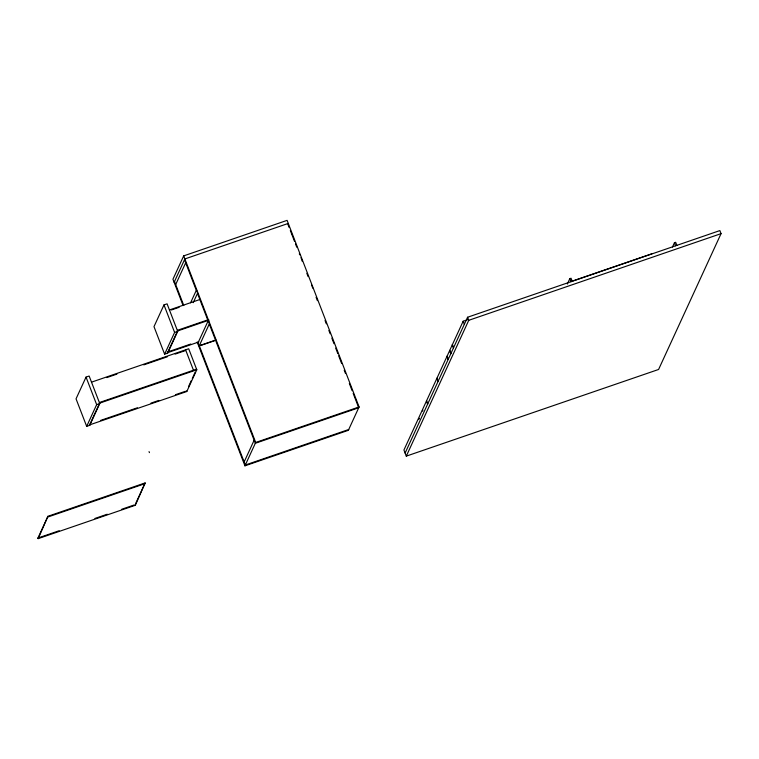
<?xml version="1.0" encoding="UTF-8"?>
<svg xmlns="http://www.w3.org/2000/svg" width="759" height="759" viewBox="0 0 759 759"><rect width="100%" height="100%" fill="white"/><g stroke="black" fill="none" stroke-linecap="round" stroke-linejoin="round"><path stroke-width="1.14" d="M86.042 377.1L76.042 398.836L86.668 426.359L89.771 425.296L99.761 403.56L89.145 376.037L86.042 377.1L96.659 404.632L86.668 426.359M90.093 423.854L99.609 403.152L196.799 369.775L188.697 348.77L91.507 382.156M37.95 538.027L47.94 516.291L145.14 482.914L135.377 505.257L38.187 538.634L37.95 538.027L59.174 530.731M38.187 538.634L47.94 516.291M197.169 341.996L244.948 465.827L348.353 430.315L359.092 406.947L287.092 220.366L183.697 255.878L172.948 279.236L183.09 305.516M174.134 282.301L184.873 258.933L288.278 223.421L287.898 224.237L289.16 227.51M163.982 304.9L153.992 326.636L164.608 354.168L167.711 353.096L177.71 331.37L167.084 303.837L163.982 304.9L174.608 332.433L164.608 354.168M175.69 284.54L185.68 262.813M190.575 302.794L196.429 290.071L197.606 293.126L193.222 302.67M188.479 386.748L191.334 380.544M192.283 378.475L195.139 372.261M89.609 424.888L186.809 391.502L196.799 369.775M135.624 503.606L145.14 482.914M301.01 257.614L302.158 261.191M244.142 461.956L254.142 440.22M244.948 465.827L255.698 442.469L183.697 255.878M467.601 319.719L463.151 321.247L422.678 409.262L422.687 411.093L422.298 410.078L418.93 417.412L419.319 418.427L418.94 419.243L418.551 418.228L403.93 450.011L406.293 456.131L658.584 369.472L721.05 233.649L719.874 230.584L467.582 317.243L405.116 453.066M406.293 456.131L468.758 320.307L467.582 317.243M567.334 284.018L569.8 278.667L571.034 278.24L572.22 281.304M672.465 247.007L674.438 242.728L675.671 242.301L676.857 245.366M169.447 309.957L199.693 299.568M171.316 310.004L179.152 307.31M177.312 330.345L208.678 319.577M208.829 320.213L177.549 330.962L167.559 352.688L198.839 341.948M174.608 332.433L177.71 331.37M190.784 344.026L167.322 352.081L167.711 353.096M106.81 377.584L116.895 374.121M143.774 364.88L167.303 356.806M175.139 354.111L185.224 350.649L185.594 349.833L193.469 370.231M215.973 339.994L199.294 345.715L245.328 465.011L348.723 429.499M200.281 345.611L214.731 340.639M99.372 402.545L196.562 369.159M96.659 404.632L99.761 403.56M100.549 420.439L137.417 407.773M150.984 403.114L158.83 400.42M175.405 394.727L185.452 391.274M571.47 281.39L651.953 253.743M468.758 320.307L721.05 233.649M255.698 442.469L359.092 406.947M358.722 407.763L255.318 443.284L209.285 323.989M48.178 516.907L145.377 483.521M94.922 518.454L107.218 514.232M121.734 509.251L134.03 505.029M674.438 242.728L675.614 245.793M569.8 278.667L570.977 281.731M463.151 321.247L464.328 324.311M452.402 344.605L453.588 347.669M452.26 344.937L453.436 347.992M449.755 350.364L450.941 353.428M449.603 350.696L450.789 353.751M447.108 356.123L448.284 359.187M446.956 356.455L448.142 359.51M436.966 378.181L438.142 381.246M436.814 378.513L437.99 381.568M426.567 400.79L427.753 403.845M426.425 401.113L427.602 404.168M311.626 285.137L312.812 288.202M290.327 230.518L291.56 233.734M291.693 234.066L294.464 241.248M295.488 243.905L296.75 247.178M299.312 253.8L299.701 254.825M306.835 273.297L308.107 276.599M316.095 297.31L317.376 300.621M325.051 320.507L326.323 323.818M328.884 330.45L330.165 333.761M331.863 338.182L333.998 343.704M335.706 348.115L337.831 353.637M338.685 355.848L341.673 363.58M344.225 370.212L345.506 373.523M349.339 383.466L352.157 390.752M353.182 393.409L354.453 396.72M354.643 397.194L355.886 400.41M356.161 401.141L358.295 406.663M184.503 259.749L196.306 290.336M197.482 293.401L208.108 320.924M174.504 281.485L183.782 305.516M186.572 390.894L186.809 391.502M149.039 451.605L149.428 452.63M135.14 504.64L135.377 505.257M89.382 424.272L89.771 425.296M208.232 320.659L197.985 342.935L199.171 345.99L209.408 323.714L208.232 320.659"/></g></svg>
